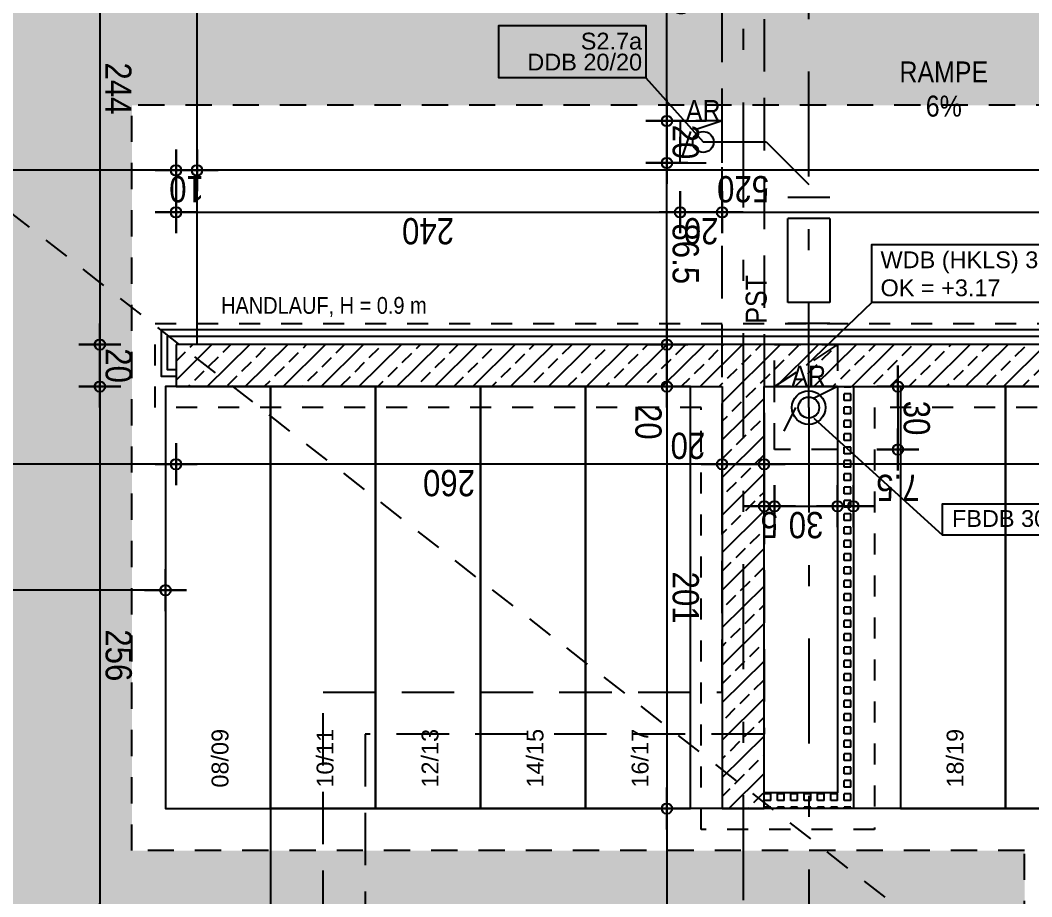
# Model space of a CAD drawing. Header units: millimetres. Extents: x 2639 to 2717, y 1476 to 1588.
# Drawn here: x 2695.458 to 2700.274, y 1506.905 to 1511.08 of the extents above; entities that cross this region are included whole.
import ezdxf
from ezdxf.enums import TextEntityAlignment as Align

# ---------------------------------------------------------------- set-up
doc = ezdxf.new("R2010")
doc.units = ezdxf.units.MM
for name, pattern in [('HIDDEN', [0.375, 0.25, -0.125]), ('HIDDEN2', [0.1875, 0.125, -0.0625]), ('STRICHPUNKT', [1, 0.5, -0.25, 0, -0.25])]:
    doc.linetypes.add(name, pattern=pattern)
doc.layers.add('00_HLP-G00-LEG-M0', color=6, linetype='Continuous', plot=False)
for name, color, linetype in [('01-TXT---------M0', 1, 'Continuous'), ('01-TXT-G00-LEG-M0', 1, 'Continuous'), ('02-AXO-G00-LEG-M0', 8, 'STRICHPUNKT'), ('02-DIM-G00-LEG-ACHSEN', 8, 'Continuous'), ('02-DIM-G00-LEG-M0', 8, 'Continuous'), ('02-FIL-G00-LEG-GK', 42, 'Continuous'), ('02-FIL-G00-Leg-STB', 8, 'Continuous'), ('02-HID-G00-LEG-M0', 8, 'HIDDEN2'), ('02-TWA-G00-LEG-M0', 4, 'Continuous'), ('02-TXT-G00-LEG-M0', 8, 'Continuous'), ('02-ZWA-G00-LEG-M0', 2, 'Continuous'), ('03-HID-G00-LEG-M0', 8, 'HIDDEN2'), ('03-SYM-G00-LEG-M0', 8, 'Continuous'), ('03-TXT-G00-LEG-M0', 8, 'Continuous'), ('06-SYM-G00-LEG-M0', 8, 'Continuous'), ('06-TXT-G00-LEG-M0', 8, 'Continuous'), ('07-HLS-G00-LEG-M0', 140, 'HIDDEN2'), ('07-MOB-G00-LEG-FAHRRAD', 8, 'Continuous'), ('07-SWK-G00-LEG-M0', 34, 'STRICHPUNKT'), ('07-SYM-G00-LEG-M0', 8, 'STRICHPUNKT')]:
    doc.layers.add(name, color=color, linetype=linetype)
doc.styles.add('ARIAL', font='arial.ttf', dxfattribs={"width": 0.85})
doc.styles.get("Standard").update_dxf_attribs({"font": 'arial.ttf'})
doc.dimstyles.new('pp chromy&schneider', dxfattribs={"dimscale": 0.005, "dimtxt": 25, "dimasz": 10, "dimexe": 0, "dimexo": 0, "dimgap": 5, "dimtad": 1, "dimdec": 1, "dimlfac": 100, "dimrnd": 0.1, "dimzin": 9, "dimdsep": 46, "dimtxsty": 'ARIAL', "dimblk": 'c&s kote', "dimcen": 0, "dimse1": 1, "dimse2": 1, "dimclrd": 8, "dimclrt": 8, "dimadec": 0, "dimazin": 0, "dimtfac": 0.75, "dimtdec": 1, "dimtix": 1, "dimtmove": 2, "dimatfit": 0, "dimldrblk": 'NONE', "dimfxl": 1, "dimtolj": 1, "dimlwd": -1, "dimarcsym": 0})

# ---------------------------------------------------------------- blocks, each defined once
blk = doc.blocks.new('c&s kote')
at = {"color": 8}
for p, q in [((0, -2), (0, 2)), ((0, 2), (0, -2)), ((-2, 0), (2, 0)), ((2, 0), (-2, 0))]:
    blk.add_line(p, q, dxfattribs=at)
blk.add_circle((0, 0), 0.5, dxfattribs=at)
blk = doc.blocks.new('*D2384')
at = {"layer": '02-DIM-G00-LEG-M0', "color": 8, "transparency": 16777216}
blk.add_line((2695.8373, 1511.9251), (2695.8373, 1509.5851), dxfattribs=at)
at = {"layer": 'Defpoints', "color": 0, "transparency": 16777216}
for p in [(2696.2999, 1511.9751), (2695.8373, 1509.5351), (2696.2999, 1509.5351)]:
    blk.add_point(p, dxfattribs=at)
at = {"layer": '02-DIM-G00-LEG-M0', "color": 8, "transparency": 16777216, "xscale": 0.05, "yscale": 0.05, "zscale": 0.05}
for p, rotation in [((2695.8373, 1511.9751), 90), ((2695.8373, 1509.5351), 270)]:
    blk.add_blockref('c&s kote', p, dxfattribs=dict(at, rotation=rotation))
at = {"layer": '02-DIM-G00-LEG-M0', "color": 8, "transparency": 16777216, "insert": (2695.9251, 1510.7551), "char_height": 0.125, "attachment_point": 5, "rotation": 270, "style": 'ARIAL'}
blk.add_mtext('\\A1;244', dxfattribs=at)
blk = doc.blocks.new('_None')
blk = doc.blocks.new('*D2385')
at = {"layer": '02-DIM-G00-LEG-M0', "color": 8, "transparency": 16777216}
for p, q in [((2695.8373, 1509.5851), (2695.8373, 1509.6351)), ((2695.8373, 1509.5351), (2695.8373, 1509.3351)), ((2695.8373, 1509.2851), (2695.8373, 1509.2351))]:
    blk.add_line(p, q, dxfattribs=at)
at = {"layer": 'Defpoints', "color": 0, "transparency": 16777216}
for p in [(2696.2999, 1509.5351), (2695.8373, 1509.3351), (2696.1999, 1509.3351)]:
    blk.add_point(p, dxfattribs=at)
at = {"layer": '02-DIM-G00-LEG-M0', "color": 8, "transparency": 16777216, "xscale": 0.05, "yscale": 0.05, "zscale": 0.05}
for p, rotation in [((2695.8373, 1509.5351), 270), ((2695.8373, 1509.3351), 90)]:
    blk.add_blockref('c&s kote', p, dxfattribs=dict(at, rotation=rotation))
at = {"layer": '02-DIM-G00-LEG-M0', "color": 8, "transparency": 16777216, "insert": (2695.9261, 1509.4351), "char_height": 0.125, "attachment_point": 5, "rotation": 270, "style": 'ARIAL'}
blk.add_mtext('\\A1;20', dxfattribs=at)
blk = doc.blocks.new('*D2386')
at = {"layer": '02-DIM-G00-LEG-M0', "color": 8, "transparency": 16777216}
blk.add_line((2695.8373, 1509.2851), (2695.8373, 1506.8251), dxfattribs=at)
at = {"layer": 'Defpoints', "color": 0, "transparency": 16777216}
for p in [(2696.1999, 1509.3351), (2694.8199, 1506.7751), (2695.8373, 1506.7751)]:
    blk.add_point(p, dxfattribs=at)
at = {"layer": '02-DIM-G00-LEG-M0', "color": 8, "transparency": 16777216, "xscale": 0.05, "yscale": 0.05, "zscale": 0.05}
for p, rotation in [((2695.8373, 1509.3351), 90), ((2695.8373, 1506.7751), 270)]:
    blk.add_blockref('c&s kote', p, dxfattribs=dict(at, rotation=rotation))
at = {"layer": '02-DIM-G00-LEG-M0', "color": 8, "transparency": 16777216, "insert": (2695.9261, 1508.0551), "char_height": 0.125, "attachment_point": 5, "rotation": 270, "style": 'ARIAL'}
blk.add_mtext('\\A1;256', dxfattribs=at)
blk = doc.blocks.new('*D2403')
at = {"layer": '02-DIM-G00-LEG-M0', "color": 8, "transparency": 16777216}
blk.add_line((2696.0999, 1508.3651), (2694.2499, 1508.3651), dxfattribs=at)
at = {"layer": 'Defpoints', "color": 0, "transparency": 16777216}
for p in [(2694.1999, 1509.3351), (2696.1499, 1509.3351), (2694.1999, 1508.3651)]:
    blk.add_point(p, dxfattribs=at)
at = {"layer": '02-DIM-G00-LEG-M0', "color": 8, "transparency": 16777216, "xscale": 0.05, "yscale": 0.05, "zscale": 0.05, "rotation": 180}
blk.add_blockref('c&s kote', (2694.1999, 1508.3651), dxfattribs=at)
at = {"layer": '02-DIM-G00-LEG-M0', "color": 8, "transparency": 16777216, "xscale": 0.05, "yscale": 0.05, "zscale": 0.05}
blk.add_blockref('c&s kote', (2696.1499, 1508.3651), dxfattribs=at)
at = {"layer": '02-DIM-G00-LEG-M0', "color": 8, "transparency": 16777216, "insert": (2695.1749, 1508.2762), "char_height": 0.125, "attachment_point": 5, "rotation": 180, "style": 'ARIAL'}
blk.add_mtext('\\A1;195', dxfattribs=at)
blk = doc.blocks.new('*D2774')
at = {"layer": '02-DIM-G00-LEG-ACHSEN', "color": 8, "transparency": 16777216}
blk.add_arc((2706.1499, 1532.4251), 0.3783, 7.5792, 82.4208, dxfattribs=at)
at = {"layer": 'Defpoints', "color": 0, "transparency": 16777216}
for p in [(2706.1499, 1534.8888), (2706.4775, 1532.6142), (2674.8607, 1532.4251), (2708.5499, 1532.4251), (2706.1499, 1499.9613)]:
    blk.add_point(p, dxfattribs=at)
at = {"layer": '02-DIM-G00-LEG-ACHSEN', "color": 8, "transparency": 16777216, "xscale": 0.05, "yscale": 0.05, "zscale": 0.05}
for p, rotation in [((2706.1499, 1532.8033), 176.2103799030757), ((2706.5282, 1532.4251), 273.7896200982584)]:
    blk.add_blockref('c&s kote', p, dxfattribs=dict(at, rotation=rotation))
at = {"layer": '02-DIM-G00-LEG-ACHSEN', "color": 8, "transparency": 16777216, "insert": (2706.4802, 1532.7553), "char_height": 0.125, "attachment_point": 5, "rotation": 315, "style": 'ARIAL'}
blk.add_mtext('\\A1;90.00°', dxfattribs=at)
blk = doc.blocks.new('*D2813')
at = {"layer": '02-DIM-G00-LEG-ACHSEN', "color": 8, "transparency": 16777216}
blk.add_arc((2677.9799, 1503.0317), 0.9465, 182.3395, 266.973, dxfattribs=at)
at = {"layer": 'Defpoints', "color": 0, "transparency": 16777216}
for p in [(2677.9799, 1534.8888), (2674.9373, 1503.0682), (2708.5499, 1502.6649), (2677.1565, 1502.565), (2677.9799, 1499.9613)]:
    blk.add_point(p, dxfattribs=at)
at = {"layer": '02-DIM-G00-LEG-ACHSEN', "color": 8, "transparency": 16777216, "xscale": 0.05, "yscale": 0.05, "zscale": 0.05}
for p, rotation in [((2677.0335, 1503.0431), 90.82598231942102), ((2677.9799, 1502.0852), 358.4865013265452)]:
    blk.add_blockref('c&s kote', p, dxfattribs=dict(at, rotation=rotation))
at = {"layer": '02-DIM-G00-LEG-ACHSEN', "color": 8, "transparency": 16777216, "insert": (2677.3698, 1502.4289), "char_height": 0.125, "attachment_point": 5, "rotation": 314.6562, "style": 'ARIAL'}
blk.add_mtext('\\A1;90.69°', dxfattribs=at)
blk = doc.blocks.new('*D2814')
at = {"layer": '02-DIM-G00-LEG-ACHSEN', "color": 8, "transparency": 16777216}
blk.add_arc((2706.1499, 1502.6937), 0.9163, 273.127, 356.1855, dxfattribs=at)
at = {"layer": 'Defpoints', "color": 0, "transparency": 16777216}
for p in [(2706.1499, 1534.8888), (2674.9373, 1503.0682), (2708.5499, 1502.6649), (2706.6049, 1501.8983), (2706.1499, 1499.9613)]:
    blk.add_point(p, dxfattribs=at)
at = {"layer": '02-DIM-G00-LEG-ACHSEN', "color": 8, "transparency": 16777216, "xscale": 0.05, "yscale": 0.05, "zscale": 0.05}
for p, rotation in [((2707.0661, 1502.6827), 87.74900272405822), ((2706.1499, 1501.7774), 181.5634809221943)]:
    blk.add_blockref('c&s kote', p, dxfattribs=dict(at, rotation=rotation))
at = {"layer": '02-DIM-G00-LEG-ACHSEN', "color": 8, "transparency": 16777216, "insert": (2706.8564, 1501.9787), "char_height": 0.125, "attachment_point": 5, "rotation": 224.6562, "style": 'ARIAL'}
blk.add_mtext('\\A1;89.31°', dxfattribs=at)
blk = doc.blocks.new('06-TXT')
at = {"color": 8, "style": 'ARIAL', "width": 0.85}
blk.add_attdef('STAIR', text='', height=0.1, dxfattribs=at).set_placement((0.009, 0.0457), align=Align.CENTER)
blk.add_attdef('STG', text='', height=0.1, dxfattribs=at).set_placement((0.009, -0.0543), align=Align.TOP_CENTER)
blk = doc.blocks.new('03-rar')
blk.add_circle((0, 0), 0.05)
at = {"layer": '01-TXT---------M0', "color": 8, "style": 'ARIAL', "width": 0.85}
blk.add_attdef('RR', text='', height=0.1, dxfattribs=at).set_placement((0, 0.1), align=Align.CENTER)
blk = doc.blocks.new('03-PST')
for p, q in [((0, -0.1), (0, 0.1)), ((0.1, -0.1), (0.1, 0.1)), ((0.1, 0.1), (0.5, 0.1)), ((0.5, -0.1), (0.5, 0.1)), ((0.6, -0.1), (0.6, 0.1)), ((0.5, -0.1), (0.1, -0.1))]:
    blk.add_line(p, q)
at = {"layer": '01-TXT---------M0', "color": 8, "style": 'ARIAL', "width": 0.85}
blk.add_attdef('KS', text='', height=0.1, dxfattribs=at).set_placement((0, 0.3), align=Align.TOP_LEFT)
blk = doc.blocks.new('*D1806')
at = {"layer": '02-DIM-G00-LEG-M0', "color": 8, "transparency": 16777216}
blk.add_line((2704.7499, 1508.9651), (2699.0499, 1508.9651), dxfattribs=at)
at = {"layer": 'Defpoints', "color": 0, "transparency": 16777216}
for p in [(2698.9999, 1509.3351), (2704.7999, 1509.3351), (2698.9999, 1508.9651)]:
    blk.add_point(p, dxfattribs=at)
at = {"layer": '02-DIM-G00-LEG-M0', "color": 8, "transparency": 16777216, "xscale": 0.05, "yscale": 0.05, "zscale": 0.05, "rotation": 180}
blk.add_blockref('c&s kote', (2698.9999, 1508.9651), dxfattribs=at)
at = {"layer": '02-DIM-G00-LEG-M0', "color": 8, "transparency": 16777216, "xscale": 0.05, "yscale": 0.05, "zscale": 0.05}
blk.add_blockref('c&s kote', (2704.7999, 1508.9651), dxfattribs=at)
at = {"layer": '02-DIM-G00-LEG-M0', "color": 8, "transparency": 16777216, "insert": (2701.8999, 1508.8762), "char_height": 0.125, "attachment_point": 5, "rotation": 180, "style": 'ARIAL'}
blk.add_mtext('\\A1;580', dxfattribs=at)
blk = doc.blocks.new('*D1651')
at = {"layer": '02-DIM-G00-LEG-M0', "color": 8, "transparency": 16777216}
for p, q in [((2698.7499, 1508.9651), (2698.6999, 1508.9651)), ((2698.9999, 1508.9651), (2698.7999, 1508.9651)), ((2699.0499, 1508.9651), (2699.0999, 1508.9651))]:
    blk.add_line(p, q, dxfattribs=at)
at = {"layer": 'Defpoints', "color": 0, "transparency": 16777216}
for p in [(2698.7999, 1509.3351), (2698.9999, 1509.3351), (2698.7999, 1508.9651)]:
    blk.add_point(p, dxfattribs=at)
at = {"layer": '02-DIM-G00-LEG-M0', "color": 8, "transparency": 16777216, "xscale": 0.05, "yscale": 0.05, "zscale": 0.05}
blk.add_blockref('c&s kote', (2698.7999, 1508.9651), dxfattribs=at)
at = {"layer": '02-DIM-G00-LEG-M0', "color": 8, "transparency": 16777216, "xscale": 0.05, "yscale": 0.05, "zscale": 0.05, "rotation": 180}
blk.add_blockref('c&s kote', (2698.9999, 1508.9651), dxfattribs=at)
at = {"layer": '02-DIM-G00-LEG-M0', "color": 8, "transparency": 16777216, "insert": (2698.6373, 1509.0539), "char_height": 0.125, "attachment_point": 5, "rotation": 180, "style": 'ARIAL'}
blk.add_mtext('\\A1;20', dxfattribs=at)
blk = doc.blocks.new('*D1652')
at = {"layer": '02-DIM-G00-LEG-M0', "color": 8, "transparency": 16777216}
blk.add_line((2698.7499, 1508.9651), (2696.2499, 1508.9651), dxfattribs=at)
at = {"layer": 'Defpoints', "color": 0, "transparency": 16777216}
for p in [(2696.1999, 1509.3351), (2698.7999, 1509.3351), (2696.1999, 1508.9651)]:
    blk.add_point(p, dxfattribs=at)
at = {"layer": '02-DIM-G00-LEG-M0', "color": 8, "transparency": 16777216, "xscale": 0.05, "yscale": 0.05, "zscale": 0.05, "rotation": 180}
blk.add_blockref('c&s kote', (2696.1999, 1508.9651), dxfattribs=at)
at = {"layer": '02-DIM-G00-LEG-M0', "color": 8, "transparency": 16777216, "xscale": 0.05, "yscale": 0.05, "zscale": 0.05}
blk.add_blockref('c&s kote', (2698.7999, 1508.9651), dxfattribs=at)
at = {"layer": '02-DIM-G00-LEG-M0', "color": 8, "transparency": 16777216, "insert": (2697.4999, 1508.8762), "char_height": 0.125, "attachment_point": 5, "rotation": 180, "style": 'ARIAL'}
blk.add_mtext('\\A1;260', dxfattribs=at)
blk = doc.blocks.new('*D1653')
at = {"layer": '02-DIM-G00-LEG-M0', "color": 8, "transparency": 16777216}
blk.add_line((2696.1499, 1508.9651), (2693.1499, 1508.9651), dxfattribs=at)
at = {"layer": 'Defpoints', "color": 0, "transparency": 16777216}
for p in [(2693.0999, 1509.8251), (2696.1999, 1509.3351), (2693.0999, 1508.9651)]:
    blk.add_point(p, dxfattribs=at)
at = {"layer": '02-DIM-G00-LEG-M0', "color": 8, "transparency": 16777216, "xscale": 0.05, "yscale": 0.05, "zscale": 0.05, "rotation": 180}
blk.add_blockref('c&s kote', (2693.0999, 1508.9651), dxfattribs=at)
at = {"layer": '02-DIM-G00-LEG-M0', "color": 8, "transparency": 16777216, "xscale": 0.05, "yscale": 0.05, "zscale": 0.05}
blk.add_blockref('c&s kote', (2696.1999, 1508.9651), dxfattribs=at)
at = {"layer": '02-DIM-G00-LEG-M0', "color": 8, "transparency": 16777216, "insert": (2694.6499, 1508.8762), "char_height": 0.125, "attachment_point": 5, "rotation": 180, "style": 'ARIAL'}
blk.add_mtext('\\A1;310', dxfattribs=at)
blk = doc.blocks.new('*D1655')
at = {"layer": '02-DIM-G00-LEG-M0', "color": 8, "transparency": 16777216}
blk.add_line((2698.5373, 1509.2851), (2698.5373, 1507.3751), dxfattribs=at)
at = {"layer": 'Defpoints', "color": 0, "transparency": 16777216}
for p in [(2698.7999, 1509.3351), (2698.5373, 1507.3251), (2698.7999, 1507.3251)]:
    blk.add_point(p, dxfattribs=at)
at = {"layer": '02-DIM-G00-LEG-M0', "color": 8, "transparency": 16777216, "xscale": 0.05, "yscale": 0.05, "zscale": 0.05}
for p, rotation in [((2698.5373, 1509.3351), 90), ((2698.5373, 1507.3251), 270)]:
    blk.add_blockref('c&s kote', p, dxfattribs=dict(at, rotation=rotation))
at = {"layer": '02-DIM-G00-LEG-M0', "color": 8, "transparency": 16777216, "insert": (2698.6261, 1508.3301), "char_height": 0.125, "attachment_point": 5, "rotation": 270, "style": 'ARIAL'}
blk.add_mtext('\\A1;201', dxfattribs=at)
blk = doc.blocks.new('*D1656')
at = {"layer": '02-DIM-G00-LEG-M0', "color": 8, "transparency": 16777216}
for p, q in [((2698.9499, 1508.7651), (2698.8999, 1508.7651)), ((2698.9999, 1508.7651), (2699.0499, 1508.7651)), ((2699.0999, 1508.7651), (2699.1499, 1508.7651))]:
    blk.add_line(p, q, dxfattribs=at)
at = {"layer": 'Defpoints', "color": 0, "transparency": 16777216}
for p in [(2698.9999, 1509.3351), (2699.0499, 1509.3351), (2699.0499, 1508.7651)]:
    blk.add_point(p, dxfattribs=at)
at = {"layer": '02-DIM-G00-LEG-M0', "color": 8, "transparency": 16777216, "xscale": 0.05, "yscale": 0.05, "zscale": 0.05}
blk.add_blockref('c&s kote', (2698.9999, 1508.7651), dxfattribs=at)
at = {"layer": '02-DIM-G00-LEG-M0', "color": 8, "transparency": 16777216, "xscale": 0.05, "yscale": 0.05, "zscale": 0.05, "rotation": 180}
blk.add_blockref('c&s kote', (2699.0499, 1508.7651), dxfattribs=at)
at = {"layer": '02-DIM-G00-LEG-M0', "color": 8, "transparency": 16777216, "insert": (2699.0249, 1508.6765), "char_height": 0.125, "attachment_point": 5, "rotation": 180, "style": 'ARIAL'}
blk.add_mtext('\\A1;5', dxfattribs=at)
blk = doc.blocks.new('*D1657')
at = {"layer": '02-DIM-G00-LEG-M0', "color": 8, "transparency": 16777216}
blk.add_line((2699.0999, 1508.7651), (2699.2999, 1508.7651), dxfattribs=at)
at = {"layer": 'Defpoints', "color": 0, "transparency": 16777216}
for p in [(2699.0499, 1509.3351), (2699.3499, 1509.0351), (2699.3499, 1508.7651)]:
    blk.add_point(p, dxfattribs=at)
at = {"layer": '02-DIM-G00-LEG-M0', "color": 8, "transparency": 16777216, "xscale": 0.05, "yscale": 0.05, "zscale": 0.05, "rotation": 180}
blk.add_blockref('c&s kote', (2699.0499, 1508.7651), dxfattribs=at)
at = {"layer": '02-DIM-G00-LEG-M0', "color": 8, "transparency": 16777216, "xscale": 0.05, "yscale": 0.05, "zscale": 0.05}
blk.add_blockref('c&s kote', (2699.3499, 1508.7651), dxfattribs=at)
at = {"layer": '02-DIM-G00-LEG-M0', "color": 8, "transparency": 16777216, "insert": (2699.1999, 1508.6762), "char_height": 0.125, "attachment_point": 5, "rotation": 180, "style": 'ARIAL'}
blk.add_mtext('\\A1;30', dxfattribs=at)
blk = doc.blocks.new('*D1658')
at = {"layer": '02-DIM-G00-LEG-M0', "color": 8, "transparency": 16777216}
blk.add_line((2699.6373, 1509.2851), (2699.6373, 1509.0851), dxfattribs=at)
at = {"layer": 'Defpoints', "color": 0, "transparency": 16777216}
for p in [(2699.3499, 1509.3351), (2699.3499, 1509.0351), (2699.6373, 1509.0351)]:
    blk.add_point(p, dxfattribs=at)
at = {"layer": '02-DIM-G00-LEG-M0', "color": 8, "transparency": 16777216, "xscale": 0.05, "yscale": 0.05, "zscale": 0.05}
for p, rotation in [((2699.6373, 1509.3351), 90), ((2699.6373, 1509.0351), 270)]:
    blk.add_blockref('c&s kote', p, dxfattribs=dict(at, rotation=rotation))
at = {"layer": '02-DIM-G00-LEG-M0', "color": 8, "transparency": 16777216, "insert": (2699.7262, 1509.1851), "char_height": 0.125, "attachment_point": 5, "rotation": 270, "style": 'ARIAL'}
blk.add_mtext('\\A1;30', dxfattribs=at)
blk = doc.blocks.new('*D1659')
at = {"layer": '02-DIM-G00-LEG-M0', "color": 8, "transparency": 16777216}
blk.add_line((2698.5373, 1507.2751), (2698.5373, 1504.9951), dxfattribs=at)
at = {"layer": 'Defpoints', "color": 0, "transparency": 16777216}
for p in [(2698.7999, 1507.3251), (2698.5373, 1504.9451), (2700.2399, 1504.9451)]:
    blk.add_point(p, dxfattribs=at)
at = {"layer": '02-DIM-G00-LEG-M0', "color": 8, "transparency": 16777216, "xscale": 0.05, "yscale": 0.05, "zscale": 0.05}
for p, rotation in [((2698.5373, 1507.3251), 90), ((2698.5373, 1504.9451), 270)]:
    blk.add_blockref('c&s kote', p, dxfattribs=dict(at, rotation=rotation))
at = {"layer": '02-DIM-G00-LEG-M0', "color": 8, "transparency": 16777216, "insert": (2698.6262, 1506.1351), "char_height": 0.125, "attachment_point": 5, "rotation": 270, "style": 'ARIAL'}
blk.add_mtext('\\A1;238', dxfattribs=at)
blk = doc.blocks.new('*D1660')
at = {"layer": '02-DIM-G00-LEG-M0', "color": 8, "transparency": 16777216}
for p, q in [((2698.5373, 1509.5851), (2698.5373, 1509.6351)), ((2698.5373, 1509.3351), (2698.5373, 1509.5351)), ((2698.5373, 1509.2851), (2698.5373, 1509.2351))]:
    blk.add_line(p, q, dxfattribs=at)
at = {"layer": 'Defpoints', "color": 0, "transparency": 16777216}
for p in [(2698.5373, 1509.5351), (2699.0499, 1509.5351), (2698.7999, 1509.3351)]:
    blk.add_point(p, dxfattribs=at)
at = {"layer": '02-DIM-G00-LEG-M0', "color": 8, "transparency": 16777216, "xscale": 0.05, "yscale": 0.05, "zscale": 0.05}
for p, rotation in [((2698.5373, 1509.5351), 270), ((2698.5373, 1509.3351), 90)]:
    blk.add_blockref('c&s kote', p, dxfattribs=dict(at, rotation=rotation))
at = {"layer": '02-DIM-G00-LEG-M0', "color": 8, "transparency": 16777216, "insert": (2698.4485, 1509.1651), "char_height": 0.125, "attachment_point": 5, "rotation": 270, "style": 'ARIAL'}
blk.add_mtext('\\A1;20', dxfattribs=at)
blk = doc.blocks.new('*D1661')
at = {"layer": '02-DIM-G00-LEG-M0', "color": 8, "transparency": 16777216}
blk.add_line((2698.5373, 1509.5851), (2698.5373, 1510.3501), dxfattribs=at)
at = {"layer": 'Defpoints', "color": 0, "transparency": 16777216}
for p in [(2698.5373, 1510.4001), (2698.5999, 1510.4001), (2699.0499, 1509.5351)]:
    blk.add_point(p, dxfattribs=at)
at = {"layer": '02-DIM-G00-LEG-M0', "color": 8, "transparency": 16777216, "xscale": 0.05, "yscale": 0.05, "zscale": 0.05}
for p, rotation in [((2698.5373, 1510.4001), 90), ((2698.5373, 1509.5351), 270)]:
    blk.add_blockref('c&s kote', p, dxfattribs=dict(at, rotation=rotation))
at = {"layer": '02-DIM-G00-LEG-M0', "color": 8, "transparency": 16777216, "insert": (2698.6261, 1509.9676), "char_height": 0.125, "attachment_point": 5, "rotation": 270, "style": 'ARIAL'}
blk.add_mtext('\\A1;86.5', dxfattribs=at)
blk = doc.blocks.new('*D1662')
at = {"layer": '02-DIM-G00-LEG-M0', "color": 8, "transparency": 16777216}
for p, q in [((2698.5373, 1510.6501), (2698.5373, 1510.7001)), ((2698.5373, 1510.4001), (2698.5373, 1510.6001)), ((2698.5373, 1510.3501), (2698.5373, 1510.3001))]:
    blk.add_line(p, q, dxfattribs=at)
at = {"layer": 'Defpoints', "color": 0, "transparency": 16777216}
for p in [(2698.5373, 1510.6001), (2698.5999, 1510.6001), (2698.5999, 1510.4001)]:
    blk.add_point(p, dxfattribs=at)
at = {"layer": '02-DIM-G00-LEG-M0', "color": 8, "transparency": 16777216, "xscale": 0.05, "yscale": 0.05, "zscale": 0.05}
for p, rotation in [((2698.5373, 1510.6001), 270), ((2698.5373, 1510.4001), 90)]:
    blk.add_blockref('c&s kote', p, dxfattribs=dict(at, rotation=rotation))
at = {"layer": '02-DIM-G00-LEG-M0', "color": 8, "transparency": 16777216, "insert": (2698.6261, 1510.5001), "char_height": 0.125, "attachment_point": 5, "rotation": 270, "style": 'ARIAL'}
blk.add_mtext('\\A1;20', dxfattribs=at)
blk = doc.blocks.new('*D1663')
at = {"layer": '02-DIM-G00-LEG-M0', "color": 8, "transparency": 16777216}
blk.add_line((2698.5373, 1510.6501), (2698.5373, 1511.9251), dxfattribs=at)
at = {"layer": 'Defpoints', "color": 0, "transparency": 16777216}
for p in [(2698.5373, 1511.9751), (2698.6549, 1511.9751), (2698.5999, 1510.6001)]:
    blk.add_point(p, dxfattribs=at)
at = {"layer": '02-DIM-G00-LEG-M0', "color": 8, "transparency": 16777216, "xscale": 0.05, "yscale": 0.05, "zscale": 0.05}
for p, rotation in [((2698.5373, 1511.9751), 90), ((2698.5373, 1510.6001), 270)]:
    blk.add_blockref('c&s kote', p, dxfattribs=dict(at, rotation=rotation))
at = {"layer": '02-DIM-G00-LEG-M0', "color": 8, "transparency": 16777216, "insert": (2698.6262, 1511.2876), "char_height": 0.125, "attachment_point": 5, "rotation": 270, "style": 'ARIAL'}
blk.add_mtext('\\A1;137.5', dxfattribs=at)
blk = doc.blocks.new('*D1664')
at = {"layer": '02-DIM-G00-LEG-M0', "color": 8, "transparency": 16777216}
blk.add_line((2696.2499, 1510.1651), (2698.5499, 1510.1651), dxfattribs=at)
at = {"layer": 'Defpoints', "color": 0, "transparency": 16777216}
for p in [(2698.5999, 1510.4001), (2698.5999, 1510.1651), (2696.1999, 1509.5351)]:
    blk.add_point(p, dxfattribs=at)
at = {"layer": '02-DIM-G00-LEG-M0', "color": 8, "transparency": 16777216, "xscale": 0.05, "yscale": 0.05, "zscale": 0.05, "rotation": 180}
blk.add_blockref('c&s kote', (2696.1999, 1510.1651), dxfattribs=at)
at = {"layer": '02-DIM-G00-LEG-M0', "color": 8, "transparency": 16777216, "xscale": 0.05, "yscale": 0.05, "zscale": 0.05}
blk.add_blockref('c&s kote', (2698.5999, 1510.1651), dxfattribs=at)
at = {"layer": '02-DIM-G00-LEG-M0', "color": 8, "transparency": 16777216, "insert": (2697.3999, 1510.0762), "char_height": 0.125, "attachment_point": 5, "rotation": 180, "style": 'ARIAL'}
blk.add_mtext('\\A1;240', dxfattribs=at)
blk = doc.blocks.new('*D1665')
at = {"layer": '02-DIM-G00-LEG-M0', "color": 8, "transparency": 16777216}
for p, q in [((2698.5499, 1510.1651), (2698.4999, 1510.1651)), ((2698.5999, 1510.1651), (2698.7999, 1510.1651)), ((2698.8499, 1510.1651), (2698.8999, 1510.1651))]:
    blk.add_line(p, q, dxfattribs=at)
at = {"layer": 'Defpoints', "color": 0, "transparency": 16777216}
for p in [(2698.5999, 1510.4001), (2698.7999, 1510.4001), (2698.7999, 1510.1651)]:
    blk.add_point(p, dxfattribs=at)
at = {"layer": '02-DIM-G00-LEG-M0', "color": 8, "transparency": 16777216, "xscale": 0.05, "yscale": 0.05, "zscale": 0.05}
blk.add_blockref('c&s kote', (2698.5999, 1510.1651), dxfattribs=at)
at = {"layer": '02-DIM-G00-LEG-M0', "color": 8, "transparency": 16777216, "xscale": 0.05, "yscale": 0.05, "zscale": 0.05, "rotation": 180}
blk.add_blockref('c&s kote', (2698.7999, 1510.1651), dxfattribs=at)
at = {"layer": '02-DIM-G00-LEG-M0', "color": 8, "transparency": 16777216, "insert": (2698.6999, 1510.0762), "char_height": 0.125, "attachment_point": 5, "rotation": 180, "style": 'ARIAL'}
blk.add_mtext('\\A1;20', dxfattribs=at)
blk = doc.blocks.new('*D1666')
at = {"layer": '02-DIM-G00-LEG-M0', "color": 8, "transparency": 16777216}
blk.add_line((2698.8499, 1510.1651), (2702.9499, 1510.1651), dxfattribs=at)
at = {"layer": 'Defpoints', "color": 0, "transparency": 16777216}
for p in [(2698.7999, 1510.4001), (2702.9999, 1510.1651), (2702.9999, 1509.5351)]:
    blk.add_point(p, dxfattribs=at)
at = {"layer": '02-DIM-G00-LEG-M0', "color": 8, "transparency": 16777216, "xscale": 0.05, "yscale": 0.05, "zscale": 0.05, "rotation": 180}
blk.add_blockref('c&s kote', (2698.7999, 1510.1651), dxfattribs=at)
at = {"layer": '02-DIM-G00-LEG-M0', "color": 8, "transparency": 16777216, "xscale": 0.05, "yscale": 0.05, "zscale": 0.05}
blk.add_blockref('c&s kote', (2702.9999, 1510.1651), dxfattribs=at)
at = {"layer": '02-DIM-G00-LEG-M0', "color": 8, "transparency": 16777216, "insert": (2700.8999, 1510.0762), "char_height": 0.125, "attachment_point": 5, "rotation": 180, "style": 'ARIAL'}
blk.add_mtext('\\A1;420', dxfattribs=at)
blk = doc.blocks.new('*D1688')
at = {"layer": '02-DIM-G00-LEG-M0', "color": 8, "transparency": 16777216}
blk.add_line((2701.4499, 1510.3651), (2696.3499, 1510.3651), dxfattribs=at)
at = {"layer": 'Defpoints', "color": 0, "transparency": 16777216}
for p in [(2696.2999, 1510.3651), (2696.2999, 1509.5351), (2701.4999, 1509.5351)]:
    blk.add_point(p, dxfattribs=at)
at = {"layer": '02-DIM-G00-LEG-M0', "color": 8, "transparency": 16777216, "xscale": 0.05, "yscale": 0.05, "zscale": 0.05, "rotation": 180}
blk.add_blockref('c&s kote', (2696.2999, 1510.3651), dxfattribs=at)
at = {"layer": '02-DIM-G00-LEG-M0', "color": 8, "transparency": 16777216, "xscale": 0.05, "yscale": 0.05, "zscale": 0.05}
blk.add_blockref('c&s kote', (2701.4999, 1510.3651), dxfattribs=at)
at = {"layer": '02-DIM-G00-LEG-M0', "color": 8, "transparency": 16777216, "insert": (2698.8999, 1510.2762), "char_height": 0.125, "attachment_point": 5, "rotation": 180, "style": 'ARIAL'}
blk.add_mtext('\\A1;520', dxfattribs=at)
blk = doc.blocks.new('*D1689')
at = {"layer": '02-DIM-G00-LEG-M0', "color": 8, "transparency": 16777216}
for p, q in [((2696.1499, 1510.3651), (2696.0999, 1510.3651)), ((2696.2999, 1510.3651), (2696.1999, 1510.3651)), ((2696.3499, 1510.3651), (2696.3999, 1510.3651))]:
    blk.add_line(p, q, dxfattribs=at)
at = {"layer": 'Defpoints', "color": 0, "transparency": 16777216}
for p in [(2696.1999, 1510.3651), (2696.1999, 1509.5351), (2696.2999, 1509.5351)]:
    blk.add_point(p, dxfattribs=at)
at = {"layer": '02-DIM-G00-LEG-M0', "color": 8, "transparency": 16777216, "xscale": 0.05, "yscale": 0.05, "zscale": 0.05}
blk.add_blockref('c&s kote', (2696.1999, 1510.3651), dxfattribs=at)
at = {"layer": '02-DIM-G00-LEG-M0', "color": 8, "transparency": 16777216, "xscale": 0.05, "yscale": 0.05, "zscale": 0.05, "rotation": 180}
blk.add_blockref('c&s kote', (2696.2999, 1510.3651), dxfattribs=at)
at = {"layer": '02-DIM-G00-LEG-M0', "color": 8, "transparency": 16777216, "insert": (2696.2499, 1510.2762), "char_height": 0.125, "attachment_point": 5, "rotation": 180, "style": 'ARIAL'}
blk.add_mtext('\\A1;10', dxfattribs=at)
blk = doc.blocks.new('*D1690')
at = {"layer": '02-DIM-G00-LEG-M0', "color": 8, "transparency": 16777216}
blk.add_line((2696.1499, 1510.3651), (2692.75, 1510.3651), dxfattribs=at)
at = {"layer": 'Defpoints', "color": 0, "transparency": 16777216}
for p in [(2692.7, 1510.3651), (2696.1999, 1509.5351), (2692.7, 1506.4751)]:
    blk.add_point(p, dxfattribs=at)
at = {"layer": '02-DIM-G00-LEG-M0', "color": 8, "transparency": 16777216, "xscale": 0.05, "yscale": 0.05, "zscale": 0.05, "rotation": 180}
blk.add_blockref('c&s kote', (2692.7, 1510.3651), dxfattribs=at)
at = {"layer": '02-DIM-G00-LEG-M0', "color": 8, "transparency": 16777216, "xscale": 0.05, "yscale": 0.05, "zscale": 0.05}
blk.add_blockref('c&s kote', (2696.1999, 1510.3651), dxfattribs=at)
at = {"layer": '02-DIM-G00-LEG-M0', "color": 8, "transparency": 16777216, "insert": (2694.4499, 1510.2762), "char_height": 0.125, "attachment_point": 5, "rotation": 180, "style": 'ARIAL'}
blk.add_mtext('\\A1;350', dxfattribs=at)
blk = doc.blocks.new('*D1850')
at = {"layer": '02-DIM-G00-LEG-M0', "color": 8, "transparency": 16777216}
for p, q in [((2699.2999, 1508.7651), (2699.2499, 1508.7651)), ((2699.3499, 1508.7651), (2699.4249, 1508.7651)), ((2699.4749, 1508.7651), (2699.5249, 1508.7651))]:
    blk.add_line(p, q, dxfattribs=at)
at = {"layer": 'Defpoints', "color": 0, "transparency": 16777216}
for p in [(2699.4249, 1509.3351), (2699.3499, 1509.0351), (2699.4249, 1508.7651)]:
    blk.add_point(p, dxfattribs=at)
at = {"layer": '02-DIM-G00-LEG-M0', "color": 8, "transparency": 16777216, "xscale": 0.05, "yscale": 0.05, "zscale": 0.05}
blk.add_blockref('c&s kote', (2699.3499, 1508.7651), dxfattribs=at)
at = {"layer": '02-DIM-G00-LEG-M0', "color": 8, "transparency": 16777216, "xscale": 0.05, "yscale": 0.05, "zscale": 0.05, "rotation": 180}
blk.add_blockref('c&s kote', (2699.4249, 1508.7651), dxfattribs=at)
at = {"layer": '02-DIM-G00-LEG-M0', "color": 8, "transparency": 16777216, "insert": (2699.6373, 1508.8536), "char_height": 0.125, "attachment_point": 5, "rotation": 180, "style": 'ARIAL'}
blk.add_mtext('\\A1;7.5', dxfattribs=at)

msp = doc.modelspace()

# ---------------------------------------------------------------- hatches: boundary and pattern name
at = {"layer": '02-FIL-G00-LEG-GK', "ltscale": 0.2}
h = msp.add_hatch(dxfattribs=at)
h.set_pattern_fill('SQUARE', color=256, scale=0.01, angle=197.0465, style=0)
h.set_pattern_definition([(90, (2620.037297, 1472.565062), (-0.03175, 0), [0.03175, -0.03175]), (180, (2620.037297, 1472.565062), (0, -0.03175), [0.03175, -0.03175])])
h.paths.add_polyline_path([(2699.4249, 1509.3351), (2699.3499, 1509.3351), (2699.3499, 1507.4001), (2698.9999, 1507.4001), (2698.9999, 1507.3251), (2699.4249, 1507.3251)])
at = {"layer": '02-FIL-G00-Leg-STB'}
h = msp.add_hatch(dxfattribs=at)
h.set_pattern_fill('ANSI33', color=256, scale=0.02, angle=107.0465, style=0)
h.set_pattern_definition([(44.70755, (2623.20425, 1494.8306), (-0.08934302, 0.09025976), []), (44.70755, (2623.29405, 1494.83014), (-0.08934302, 0.09025976), [0.0635, -0.03175])])
h.paths.add_polyline_path([(2704.9999, 1509.5351), (2703.1999, 1509.5351), (2703.1999, 1509.7551), (2702.9999, 1509.7551), (2702.9999, 1509.5351), (2696.1999, 1509.5351), (2696.1999, 1509.3351), (2696.6499, 1509.3351), (2697.1499, 1509.3351), (2697.6499, 1509.3351), (2698.1499, 1509.3351), (2698.6499, 1509.3351), (2698.7999, 1509.3351), (2698.7999, 1507.3251), (2698.9999, 1507.3251), (2698.9999, 1509.3351), (2704.7999, 1509.3351), (2704.7999, 1508.7351), (2704.2999, 1508.7351), (2704.2999, 1508.3951), (2704.4999, 1508.3951), (2704.4999, 1508.5351), (2705, 1508.5351)])
at = {"layer": '07-HLS-G00-LEG-M0'}
h = msp.add_hatch(dxfattribs=at)
h.set_pattern_fill('DOTS', color=256, scale=0.08, angle=197.0465, style=0)
h.set_pattern_definition([(90, (2620.0373, 1472.56506), (-0.127, 0.0635), [0, -0.127])])
h.paths.add_polyline_path([(2695.2149, 1515.4601), (2693.0999, 1515.4601), (2693.0999, 1510.6751), (2694.9899, 1510.6751), (2694.9899, 1506.1251), (2699.4399, 1506.1251), (2699.4399, 1502.9351), (2700.2399, 1502.9351), (2700.2399, 1507.1251), (2695.9899, 1507.1251), (2695.9899, 1510.6751), (2702.2699, 1510.6751), (2702.2699, 1512.4751), (2701.2699, 1512.4751), (2701.2699, 1511.4751), (2694.0999, 1511.4751), (2694.0999, 1514.6601), (2695.2149, 1514.6601)])

# ---------------------------------------------------------------- linework, layer by layer
at = {"layer": '00_HLP-G00-LEG-M0', "linetype": 'HIDDEN'}
for points in [[(2698.7999, 1507.8801), (2698.7999, 1515.5851)], [(2698.9999, 1515.5851), (2698.9999, 1507.6801)], [(2693.0999, 1506.7801), (2696.8999, 1506.7801), (2696.8999, 1507.8801), (2698.7999, 1507.8801)], [(2698.9999, 1507.6801), (2697.0999, 1507.6801), (2697.0999, 1506.5801), (2693.0999, 1506.5801)]]:
    msp.add_lwpolyline(points, dxfattribs=at)
at = {"layer": '00_HLP-G00-LEG-M0'}
msp.add_lwpolyline([(2696.6499, 1507.3251), (2696.6499, 1505.2251), (2704.1499, 1505.2251), (2704.1499, 1507.3251)], close=True, dxfattribs=at)
at = {"layer": '02-AXO-G00-LEG-M0'}
msp.add_lwpolyline([(2698.8999, 1534.8888), (2698.8999, 1499.9613)], dxfattribs=at)
at = {"layer": '02-HID-G00-LEG-M0', "color": 4}
msp.add_lwpolyline([(2699.0499, 1509.3351), (2699.0499, 1509.5351), (2699.3499, 1509.5351), (2699.3499, 1509.3351)], close=True, dxfattribs=at)
msp.add_lwpolyline([(2699.0499, 1509.3351), (2699.3499, 1509.5351)], dxfattribs=at)
at = {"layer": '02-TWA-G00-LEG-M0'}
for p, q in [((2698.7999, 1509.3351), (2698.7999, 1507.3251)), ((2698.9999, 1507.3251), (2698.9999, 1509.3351)), ((2698.7999, 1507.6801), (2698.7999, 1507.6801)), ((2698.7999, 1507.3251), (2698.9999, 1507.3251))]:
    msp.add_line(p, q, dxfattribs=at)
for points in [[(2702.9999, 1509.5351), (2696.1999, 1509.5351)], [(2696.1999, 1509.5351), (2696.1999, 1509.3351)], [(2696.1999, 1509.3351), (2698.7999, 1509.3351)], [(2698.9999, 1509.3351), (2704.7999, 1509.3351)]]:
    msp.add_lwpolyline(points, dxfattribs=at)
at = {"layer": '02-TXT-G00-LEG-M0'}
msp.add_lwpolyline([(2699.5124, 1509.7351), (2699.5124, 1510.0125), (2700.9218, 1510.0125), (2700.9218, 1509.7351), (2699.5124, 1509.7351), (2699.1999, 1509.4351)], dxfattribs=at)
at = {"layer": '02-ZWA-G00-LEG-M0'}
for points in [[(2699.4249, 1509.3351), (2699.4249, 1507.3251), (2698.9999, 1507.3251)], [(2699.3499, 1509.3351), (2699.3499, 1507.4001), (2698.9999, 1507.4001)]]:
    msp.add_lwpolyline(points, dxfattribs=at)
at = {"layer": '03-HID-G00-LEG-M0'}
for points in [[(2698.5999, 1510.6001), (2698.5999, 1510.4001), (2698.7999, 1510.4001), (2698.7999, 1510.6001)], [(2699.0499, 1509.0351), (2699.0499, 1509.3351), (2699.0499, 1509.3351), (2699.3499, 1509.3351), (2699.3499, 1509.0351), (2699.0499, 1509.0351)]]:
    msp.add_lwpolyline(points, close=True, dxfattribs=at)
for points in [[(2698.5999, 1510.4001), (2698.5999, 1510.6001), (2698.7999, 1510.6001), (2698.6499, 1510.5501), (2698.5999, 1510.4001)], [(2699.0499, 1509.0351), (2699.0499, 1509.3351), (2699.3499, 1509.3351), (2699.1499, 1509.2351), (2699.0499, 1509.0351)]]:
    msp.add_lwpolyline(points, dxfattribs=at)
at = {"layer": '03-SYM-G00-LEG-M0', "linetype": 'HIDDEN2', "ltscale": 0.5}
msp.add_lwpolyline([(2704.6999, 1502.9111), (2704.6999, 1502.9111), (2704.6999, 1508.8351), (2704.6999, 1508.8351), (2704.6999, 1509.2351), (2699.5249, 1509.2351), (2699.5249, 1507.2251), (2698.6999, 1507.2251), (2698.6999, 1509.2351), (2696.0999, 1509.2351), (2696.0999, 1509.6351), (2702.8999, 1509.6351), (2702.8999, 1511.8751), (2694.2749, 1511.8751)], dxfattribs=at)
at = {"layer": '03-SYM-G00-LEG-M0'}
msp.add_circle((2699.2124, 1509.2351), 0.08, dxfattribs=at)
at = {"layer": '03-TXT-G00-LEG-M0', "linetype": 'HIDDEN2'}
msp.add_lwpolyline([(2693.0999, 1511.9751), (2704.7999, 1502.8099)], dxfattribs=at)
at = {"layer": '03-TXT-G00-LEG-M0'}
for points in [[(2698.4373, 1510.8051), (2697.7373, 1510.8051), (2697.7373, 1511.0551), (2698.4373, 1511.0551), (2698.4373, 1510.8051), (2698.7099, 1510.5001)], [(2699.2374, 1509.1851), (2699.8499, 1508.6269), (2699.8499, 1508.7769), (2700.5499, 1508.7769), (2700.5499, 1508.6269), (2699.8499, 1508.6269)]]:
    msp.add_lwpolyline(points, dxfattribs=at)
at = {"layer": '06-SYM-G00-LEG-M0'}
msp.add_lwpolyline([(2701.4999, 1511.9751), (2701.4999, 1509.5351), (2696.2999, 1509.5351), (2696.2999, 1511.9751)], close=True, dxfattribs=at)
msp.add_lwpolyline([(2696.2999, 1510.7551, 0, 0, 0), (2701.2, 1510.7551, 0.1, 0, 0), (2701.5, 1510.7551, 0, 0, 0)], format="xyseb", dxfattribs=at)
for points in [[(2701.7999, 1509.6051), (2696.1299, 1509.6051), (2696.1299, 1509.3851), (2696.1999, 1509.3851)], [(2696.1999, 1509.4151), (2696.1599, 1509.4151), (2696.1599, 1509.5751), (2701.7699, 1509.5751), (2701.7699, 1509.5351), (2701.7999, 1509.5351), (2701.7999, 1509.6051), (2701.7999, 1509.6051)]]:
    msp.add_lwpolyline(points, dxfattribs=at)
at = {"layer": '07-HLS-G00-LEG-M0'}
msp.add_line((2702.6699, 1510.6751), (2695.9899, 1510.6751), dxfattribs=at)
for points in [[(2700.2399, 1507.1251), (2695.9899, 1507.1251), (2695.9899, 1510.6751)], [(2699.4399, 1506.1251), (2699.4399, 1502.9351), (2700.2399, 1502.9351), (2700.2399, 1507.1251)]]:
    msp.add_lwpolyline(points, dxfattribs=at)
at = {"layer": '07-MOB-G00-LEG-FAHRRAD'}
for points in [[(2696.6499, 1509.3351), (2696.1499, 1509.3351), (2696.1499, 1507.3251), (2696.6499, 1507.3251), (2696.6499, 1509.3351)], [(2697.1499, 1509.3351), (2696.6499, 1509.3351), (2696.6499, 1507.3251), (2697.1499, 1507.3251), (2697.1499, 1509.3351)], [(2697.6499, 1509.3351), (2697.1499, 1509.3351), (2697.1499, 1507.3251), (2697.6499, 1507.3251), (2697.6499, 1509.3351)], [(2698.1499, 1509.3351), (2697.6499, 1509.3351), (2697.6499, 1507.3251), (2698.1499, 1507.3251), (2698.1499, 1509.3351)], [(2698.6499, 1509.3351), (2698.1499, 1509.3351), (2698.1499, 1507.3251), (2698.6499, 1507.3251), (2698.6499, 1509.3351)], [(2700.1499, 1509.3351), (2699.6499, 1509.3351), (2699.6499, 1507.3251), (2700.1499, 1507.3251), (2700.1499, 1509.3351)], [(2700.6499, 1509.3351), (2700.1499, 1509.3351), (2700.1499, 1507.3251), (2700.6499, 1507.3251), (2700.6499, 1509.3351)]]:
    msp.add_lwpolyline(points, close=True, dxfattribs=at)
at = {"layer": '07-SWK-G00-LEG-M0'}
msp.add_line((2699.2124, 1509.2351), (2699.2124, 1514.6637), dxfattribs=at)
for points in [[(2698.7099, 1510.5001), (2699.0099, 1510.5001)], [(2699.0099, 1510.5001), (2699.2124, 1510.2976)], [(2699.2124, 1509.2351), (2699.2124, 1503.835), (2699.9749, 1503.0725)]]:
    msp.add_lwpolyline(points, dxfattribs=at)

# ---------------------------------------------------------------- block references
at = {"layer": '03-SYM-G00-LEG-M0'}
for p in [(2698.7099, 1510.5001), (2699.2124, 1509.2351)]:
    msp.add_blockref('03-rar', p, dxfattribs=at).add_auto_attribs({'RR': 'AR'})
at = {"layer": '06-TXT-G00-LEG-M0'}
ref = msp.add_blockref('06-TXT', (2699.8499, 1510.755), dxfattribs=dict(at, xscale=0.6249999999916963, yscale=0.6249999999689435, zscale=0.625, rotation=359.996143814931))
ref.add_attrib('STAIR', 'RAMPE', dxfattribs={"layer": '0', "color": 8, "height": 0.1, "rotation": 359.9961, "style": 'ARIAL', "width": 0.85}).set_placement((2699.8556, 1510.7835), align=Align.CENTER)
ref.add_attrib('STG', '6%', dxfattribs={"layer": '0', "color": 8, "height": 0.1, "rotation": 359.9961, "style": 'ARIAL', "width": 0.85}).set_placement((2699.8556, 1510.721), align=Align.TOP_CENTER)
at = {"layer": '07-SYM-G00-LEG-M0', "rotation": 90.00000018911182}
msp.add_blockref('03-PST', (2699.2124, 1509.6351), dxfattribs=at).add_auto_attribs({'KS': 'PST'})

# ---------------------------------------------------------------- texts
at = {"layer": '01-TXT-G00-LEG-M0', "char_height": 0.08, "width": 0.75, "attachment_point": 4, "rotation": 90}
for s, insert in [('{\\fArial|b0|i0|c0|p34;08/09}', (2696.4099, 1507.4251)), ('{\\fArial|b0|i0|c0|p34;10/11}', (2696.9099, 1507.4251)), ('{\\fArial|b0|i0|c0|p34;12/13}', (2697.4099, 1507.4251)), ('{\\fArial|b0|i0|c0|p34;14/15}', (2697.9099, 1507.4251)), ('{\\fArial|b0|i0|c0|p34;16/17}', (2698.4099, 1507.4251)), ('{\\fArial|b0|i0|c0|p34;18/19}', (2699.9099, 1507.4251))]:
    msp.add_mtext(s, dxfattribs=dict(at, insert=insert))
at = {"layer": '02-TXT-G00-LEG-M0', "style": 'ARIAL', "width": 0.85}
msp.add_text('HANDLAUF, H = 0.9 m', height=0.08, rotation=360, dxfattribs=at).set_placement((2696.4143, 1509.6578), align=Align.BOTTOM_LEFT)
at = {"layer": '02-TXT-G00-LEG-M0', "insert": (2699.5543, 1509.7645), "char_height": 0.08, "width": 1.3675, "attachment_point": 7}
msp.add_mtext('{\\fArial|b0|i0|c0|p34;WDB (HKLS) 30/30\\POK = +3.17}', dxfattribs=at)
at = {"layer": '03-TXT-G00-LEG-M0', "char_height": 0.08}
for s, insert, width, attachment_point in [('{\\fArial|b0|i0|c0|p34;S2.7a}', (2698.4191, 1510.9801), 0.9139, 6), ('{\\fArial|b0|i0|c0|p34;DDB 20/20}', (2698.4191, 1510.8801), 0.9139, 6), ('{\\fArial|b0|i0|c0|p34;FBDB 30/30}', (2699.8944, 1508.6656), 0.8986, 7)]:
    msp.add_mtext(s, dxfattribs=dict(at, insert=insert, width=width, attachment_point=attachment_point))

# ---------------------------------------------------------------- dimensions: what is measured, and where the dimension line sits
at = {"layer": '02-DIM-G00-LEG-ACHSEN'}
for base, line1, line2, picture, middle in [((2706.4775, 1532.6142), ((2674.8607, 1532.4251), (2708.5499, 1532.4251)), ((2706.1499, 1534.8888), (2706.1499, 1499.9613)), '*D2774', (2706.4802, 1532.7553)), ((2677.1565, 1502.565), ((2677.9799, 1534.8888), (2677.9799, 1499.9613)), ((2674.9373, 1503.0682), (2708.5499, 1502.6649)), '*D2813', (2677.3698, 1502.4289)), ((2706.6049, 1501.8983), ((2706.1499, 1534.8888), (2706.1499, 1499.9613)), ((2674.9373, 1503.0682), (2708.5499, 1502.6649)), '*D2814', (2706.8564, 1501.9787))]:
    dim = msp.add_angular_dim_2l(base=base, line1=line1, line2=line2, dimstyle='pp chromy&schneider', override={"dimzin": 8, "dimadec": 2}, dxfattribs=at)
    dim.commit()
    dim.dimension.update_dxf_attribs({"geometry": picture, "text_midpoint": middle})
at = {"layer": '02-DIM-G00-LEG-M0'}
for base, p1, p2, picture, middle in [((2695.8373, 1509.5351), (2696.2999, 1511.9751), (2696.2999, 1509.5351), '*D2384', (2695.9251, 1510.7551)), ((2695.8373, 1509.3351), (2696.2999, 1509.5351), (2696.1999, 1509.3351), '*D2385', (2695.9261, 1509.4351)), ((2695.8373, 1506.7751), (2696.1999, 1509.3351), (2694.8199, 1506.7751), '*D2386', (2695.9261, 1508.0551)), ((2698.5373, 1507.3251), (2698.7999, 1509.3351), (2698.7999, 1507.3251), '*D1655', (2698.6261, 1508.3301)), ((2699.6373, 1509.0351), (2699.3499, 1509.3351), (2699.3499, 1509.0351), '*D1658', (2699.7262, 1509.1851)), ((2698.5373, 1504.9451), (2698.7999, 1507.3251), (2700.2399, 1504.9451), '*D1659', (2698.6262, 1506.1351))]:
    dim = msp.add_linear_dim(base=base, p1=p1, p2=p2, angle=90, dimstyle='pp chromy&schneider', dxfattribs=at)
    dim.commit()
    dim.dimension.update_dxf_attribs({"geometry": picture, "text_midpoint": middle})
for base, p1, p2, picture, middle in [((2698.5373, 1511.9751), (2698.5999, 1510.6001), (2698.6549, 1511.9751), '*D1663', (2698.6262, 1511.2876)), ((2698.5373, 1510.6001), (2698.5999, 1510.4001), (2698.5999, 1510.6001), '*D1662', (2698.6261, 1510.5001)), ((2698.5373, 1510.4001), (2699.0499, 1509.5351), (2698.5999, 1510.4001), '*D1661', (2698.6261, 1509.9676))]:
    dim = msp.add_linear_dim(base=base, p1=p1, p2=p2, angle=90, dimstyle='pp chromy&schneider', override={"dimzin": 8}, dxfattribs=at)
    dim.commit()
    dim.dimension.update_dxf_attribs({"geometry": picture, "text_midpoint": middle})
for base, p1, p2, picture, middle in [((2692.7, 1510.3651), (2696.1999, 1509.5351), (2692.7, 1506.4751), '*D1690', (2694.4499, 1510.2762)), ((2696.1999, 1510.3651), (2696.2999, 1509.5351), (2696.1999, 1509.5351), '*D1689', (2696.2499, 1510.2762)), ((2696.2999, 1510.3651), (2701.4999, 1509.5351), (2696.2999, 1509.5351), '*D1688', (2698.8999, 1510.2762)), ((2698.5999, 1510.1651), (2696.1999, 1509.5351), (2698.5999, 1510.4001), '*D1664', (2697.3999, 1510.0762)), ((2698.7999, 1510.1651), (2698.5999, 1510.4001), (2698.7999, 1510.4001), '*D1665', (2698.6999, 1510.0762)), ((2702.9999, 1510.1651), (2698.7999, 1510.4001), (2702.9999, 1509.5351), '*D1666', (2700.8999, 1510.0762))]:
    dim = msp.add_linear_dim(base=base, p1=p1, p2=p2, dimstyle='pp chromy&schneider', override={"dimzin": 8}, dxfattribs=at)
    dim.commit()
    dim.dimension.update_dxf_attribs({"geometry": picture, "text_midpoint": middle})
for base, p1, p2, picture, middle in [((2693.0999, 1508.9651), (2696.1999, 1509.3351), (2693.0999, 1509.8251), '*D1653', (2694.6499, 1508.8762)), ((2694.1999, 1508.3651), (2696.1499, 1509.3351), (2694.1999, 1509.3351), '*D2403', (2695.1749, 1508.2762)), ((2696.1999, 1508.9651), (2698.7999, 1509.3351), (2696.1999, 1509.3351), '*D1652', (2697.4999, 1508.8762)), ((2698.9999, 1508.9651), (2704.7999, 1509.3351), (2698.9999, 1509.3351), '*D1806', (2701.8999, 1508.8762)), ((2699.0499, 1508.7651), (2698.9999, 1509.3351), (2699.0499, 1509.3351), '*D1656', (2699.0249, 1508.6765)), ((2699.3499, 1508.7651), (2699.0499, 1509.3351), (2699.3499, 1509.0351), '*D1657', (2699.1999, 1508.6762))]:
    dim = msp.add_linear_dim(base=base, p1=p1, p2=p2, dimstyle='pp chromy&schneider', dxfattribs=at)
    dim.commit()
    dim.dimension.update_dxf_attribs({"geometry": picture, "text_midpoint": middle})
dim = msp.add_linear_dim(base=(2698.5373, 1509.5351), p1=(2698.7999, 1509.3351), p2=(2699.0499, 1509.5351), angle=90, dimstyle='pp chromy&schneider', override={"dimzin": 8}, dxfattribs=at)
dim.commit()
dim.dimension.update_dxf_attribs({"geometry": '*D1660', "text_midpoint": (2698.4485, 1509.1651), "dimtype": 160})
for base, p1, p2, picture, middle in [((2698.7999, 1508.9651), (2698.9999, 1509.3351), (2698.7999, 1509.3351), '*D1651', (2698.6373, 1509.0539)), ((2699.4249, 1508.7651), (2699.3499, 1509.0351), (2699.4249, 1509.3351), '*D1850', (2699.6373, 1508.8536))]:
    dim = msp.add_linear_dim(base=base, p1=p1, p2=p2, dimstyle='pp chromy&schneider', dxfattribs=at)
    dim.commit()
    dim.dimension.update_dxf_attribs({"geometry": picture, "text_midpoint": middle, "dimtype": 160})

doc.saveas('drawing.dxf')
